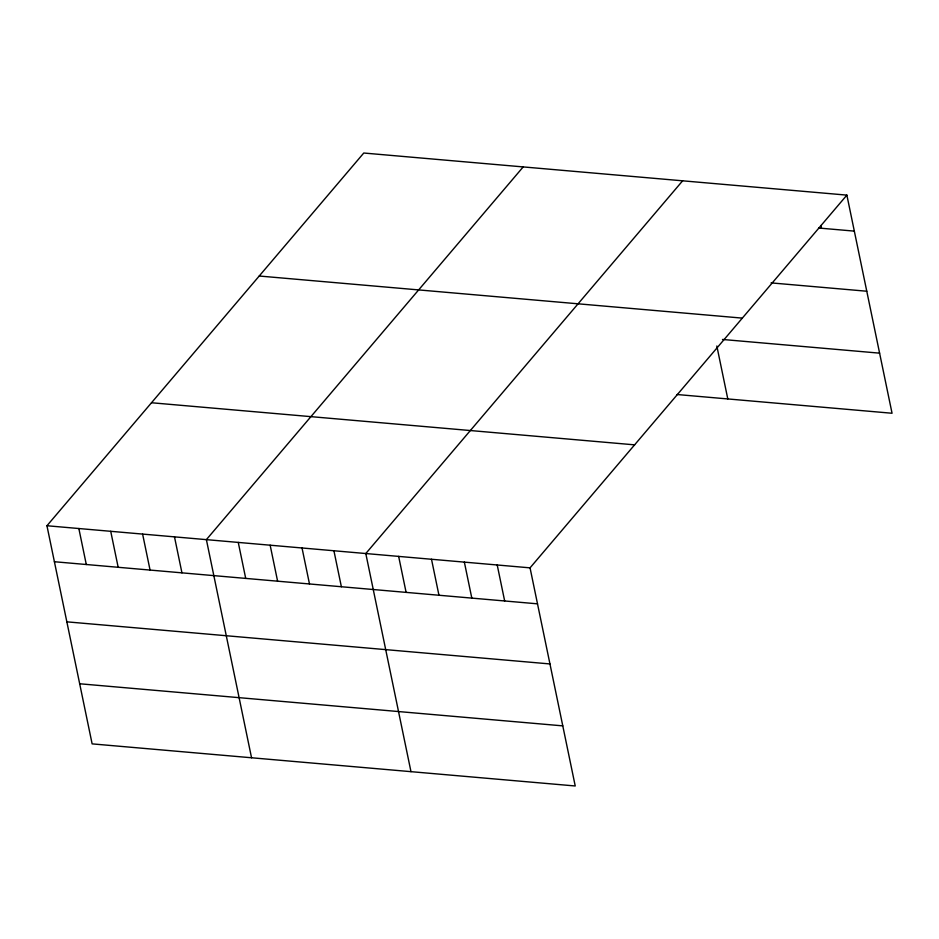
<?xml version="1.0" encoding="UTF-8"?>
<svg xmlns="http://www.w3.org/2000/svg" width="939" height="939" viewBox="0 0 939 939"><rect width="100%" height="100%" fill="white"/><g stroke="black" fill="none" stroke-linecap="round" stroke-linejoin="round"><path stroke-width="1.41" d="M846.872 195.124L530.054 567.849L575.231 785.978L92.128 743.876L46.95 525.746L363.769 153.022L846.872 195.124L892.05 413.254L677.066 394.521M523.199 166.919L206.38 539.632L251.546 757.773M682.618 180.816L365.799 553.529L410.977 771.658M818.62 228.013L854.326 231.123M771.083 282.885L866.779 291.231M259.223 276.019L742.326 318.121M722.49 339.46L879.608 353.158M151.496 402.749L634.611 444.851M46.95 525.746L530.054 567.849M54.403 561.733L537.519 603.836M66.857 621.841L549.961 663.943M79.674 683.768L562.79 725.87M820.909 225.489L821.484 228.259M716.833 345.998L727.795 398.946M497.212 564.985L504.666 600.983M464.359 562.121L471.812 598.12M431.506 559.257L438.959 595.256M398.652 556.393L406.106 592.392M333.92 550.747L341.373 586.746M302.029 547.977L309.483 583.964M270.15 545.195L277.604 581.194M238.26 542.413L245.713 578.412M174.49 536.862L181.943 572.849M142.611 534.08L150.064 570.079M110.72 531.298L118.173 567.297M78.841 528.516L86.294 564.515"/></g></svg>
